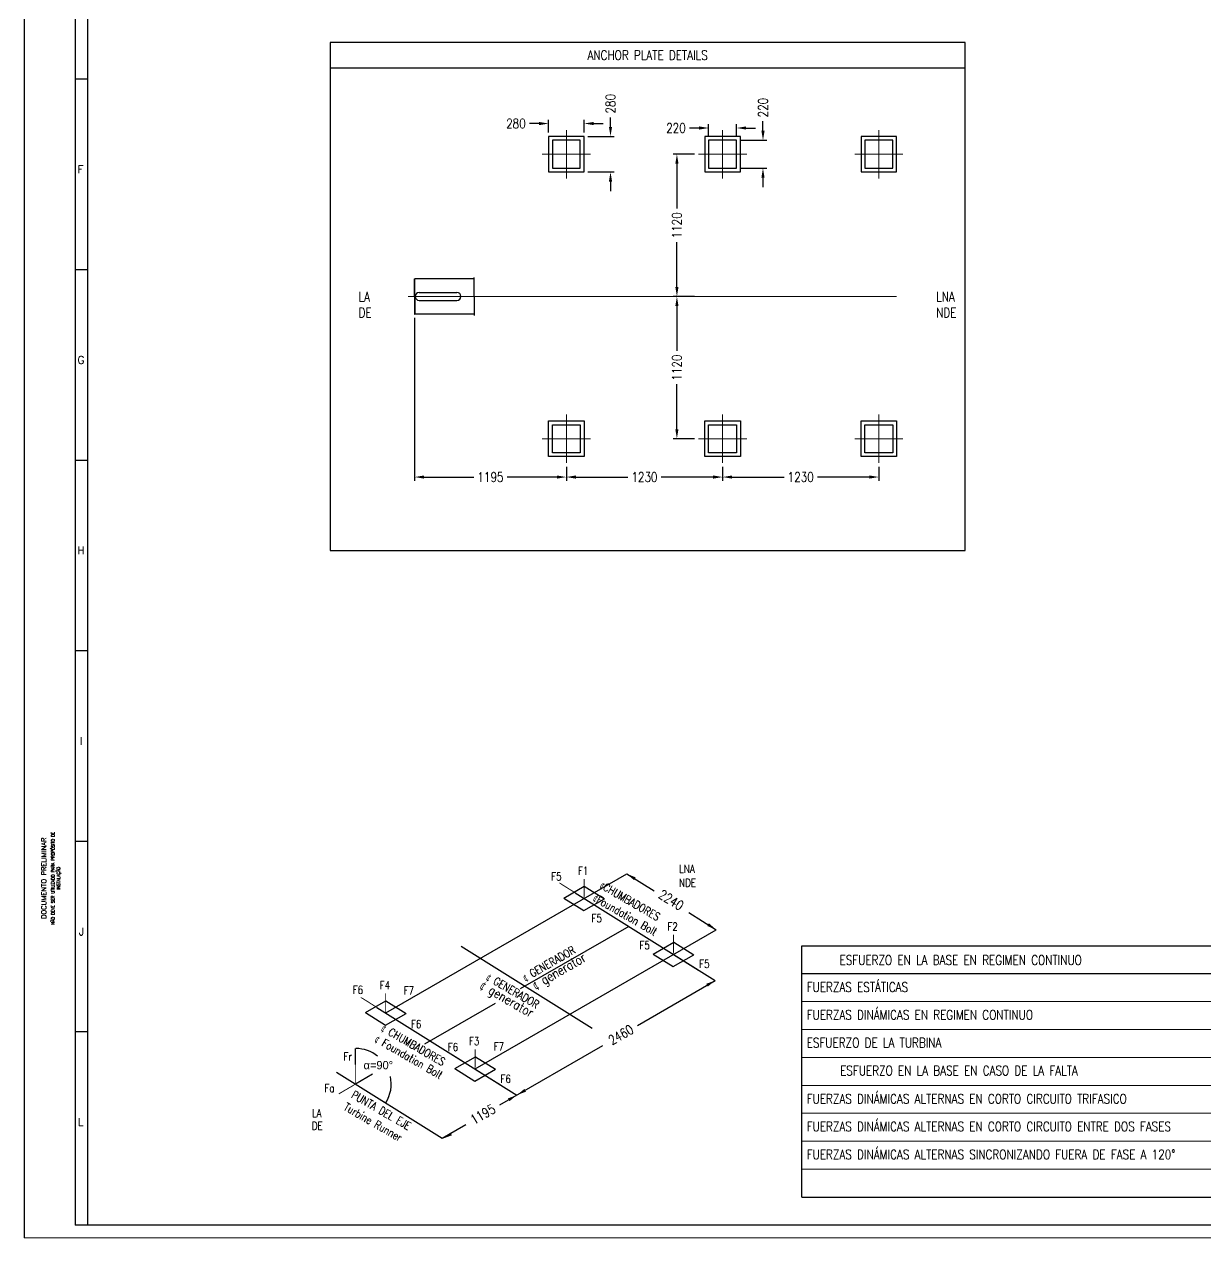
# Model space of a CAD drawing. Extents: x -25778 to -31, y 280 to 17100.
# Drawn here: x -23811 to -14510, y 280 to 9834 of the extents above; entities that cross this region are included whole.
import ezdxf
from ezdxf.lldxf.tags import DXFTag

# ---------------------------------------------------------------- set-up
doc = ezdxf.new("R2010")
doc.units = 0
doc.header["$LTSCALE"] = 20
doc.header["$MEASUREMENT"] = 0
doc.header["$PDSIZE"] = -5
for name, color, linetype, lineweight in [('CARIMBO', 7, 'Continuous', 20), ('CENTRO', 7, 'CENTRO10', 13), ('CONTORNO', 3, 'Continuous', 30), ('COTA', 2, 'Continuous', 15)]:
    doc.layers.add(name, color=color, linetype=linetype, lineweight=lineweight)
for name, color, linetype in [('FINA', 7, 'Continuous'), ('LEGENDA', 3, 'Continuous'), ('TEXTO_FINO', 7, 'Continuous')]:
    doc.layers.add(name, color=color, linetype=linetype)
doc.styles.add('ROMAND', font='romand', dxfattribs={"width": 0.8, "height": 3})
doc.styles.add('ROMANS', font='romans.shx', dxfattribs={"width": 0.8, "height": 75})
doc.styles.add('ROMANT', font='romant.shx', dxfattribs={"height": 3})
tags = doc.linetypes.add('CENTRO10', pattern=[16.8, 10, -3, 0.8, -3]).pattern_tags.tags
tags[10:11] = [DXFTag(74, 4), DXFTag(75, 0), DXFTag(340, '0'), DXFTag(46, 1.0), DXFTag(50, 0.0), DXFTag(44, 0.0), DXFTag(45, 0.0)]
tags[8:9] = [DXFTag(74, 4), DXFTag(75, 0), DXFTag(340, '0'), DXFTag(46, 1.0), DXFTag(50, 0.0), DXFTag(44, 0.0), DXFTag(45, 0.0)]
tags[6:7] = [DXFTag(74, 4), DXFTag(75, 0), DXFTag(340, '0'), DXFTag(46, 1.0), DXFTag(50, 0.0), DXFTag(44, 0.0), DXFTag(45, 0.0)]
tags[4:5] = [DXFTag(74, 4), DXFTag(75, 0), DXFTag(340, '0'), DXFTag(46, 1.0), DXFTag(50, 0.0), DXFTag(44, 0.0), DXFTag(45, 0.0)]
doc.dimstyles.get("Standard").update_dxf_attribs({"dimscale": 30, "dimtxt": 75, "dimasz": 2.5, "dimexe": 1, "dimexo": 1, "dimgap": 1, "dimtad": 0, "dimrnd": 0.1, "dimdsep": 46, "dimtxsty": 'ROMANS', "dimcen": 0, "dimclrd": 256, "dimclre": 256, "dimclrt": 256, "dimadec": 0, "dimazin": 0, "dimtp": 0.1, "dimtm": 0.1, "dimtfac": 0.5, "dimtdec": 3, "dimtofl": 0, "dimtmove": 0, "dimatfit": 0, "dimfxl": 0, "dimtolj": 1, "dimarcsym": 0})

# ---------------------------------------------------------------- blocks, each defined once
blk = doc.blocks.new('FORMATOWEGA0PMS')
at = {"layer": 'LEGENDA'}
for p, q in [((-1189, 841), (-1189, 0)), ((-1189, 841), (-1189, 0)), ((-1189, 841), (-1189, 0)), ((-1189, 841), (-1189, 0)), ((-1189, 841), (-1189, 0)), ((-1169, 831), (-1169, 5)), ((-1169, 831), (-1169, 5)), ((-1169, 831), (-1169, 5)), ((-1169, 831), (-1169, 5)), ((-1169, 831), (-1169, 5)), ((-1164, 456), (-1169, 456)), ((-1164, 456), (-1169, 456)), ((-1164, 456), (-1169, 456)), ((-1164, 456), (-1169, 456)), ((-1164, 456), (-1169, 456)), ((-1164, 381), (-1169, 381)), ((-1164, 381), (-1169, 381)), ((-1164, 381), (-1169, 381)), ((-1164, 381), (-1169, 381)), ((-1164, 381), (-1169, 381)), ((-1164, 306), (-1169, 306)), ((-1164, 306), (-1169, 306)), ((-1164, 306), (-1169, 306)), ((-1164, 306), (-1169, 306)), ((-1164, 306), (-1169, 306)), ((-1164, 231), (-1169, 231)), ((-1164, 231), (-1169, 231)), ((-1164, 231), (-1169, 231)), ((-1164, 231), (-1169, 231)), ((-1164, 231), (-1169, 231)), ((-1164, 156), (-1169, 156)), ((-1164, 156), (-1169, 156)), ((-1164, 156), (-1169, 156)), ((-1164, 156), (-1169, 156)), ((-1164, 156), (-1169, 156)), ((-1164, 81), (-1169, 81)), ((-1164, 81), (-1169, 81)), ((-1164, 81), (-1169, 81)), ((-1164, 81), (-1169, 81)), ((-1164, 81), (-1169, 81)), ((-1164, 5), (-1169, 5)), ((-1164, 5), (-1169, 5)), ((-1164, 5), (-1169, 5)), ((-1164, 5), (-1169, 5)), ((-1164, 5), (-1169, 5))]:
    blk.add_line(p, q, dxfattribs=at)
at = {"layer": 'LEGENDA', "color": 6}
for p, q in [((-1164, 5), (-1164, 831)), ((-1164, 5), (-1164, 831)), ((-1164, 5), (-1164, 831)), ((-1164, 5), (-1164, 831)), ((-1164, 5), (-1164, 831)), ((-185, 5), (-1164, 5)), ((-185, 5), (-1164, 5)), ((-185, 5), (-1164, 5)), ((-185, 5), (-1164, 5)), ((-185, 5), (-1164, 5))]:
    blk.add_line(p, q, dxfattribs=at)
at = {"layer": 'LEGENDA', "lineweight": 0}
blk.add_line((-1189, 0), (0, 0), dxfattribs=at)
blk.add_line((-1189, 0), (0, 0), dxfattribs=at)
blk.add_line((-1189, 0), (0, 0), dxfattribs=at)
blk.add_line((-1189, 0), (0, 0), dxfattribs=at)
blk.add_line((-1189, 0), (0, 0), dxfattribs=at)
at = {"layer": 'TEXTO_FINO', "style": 'ROMANS'}
for s, p in [('F', (-1167.99, 419.03)), ('G', (-1168.01, 344.03)), ('H', (-1168.07, 269.04)), ('I', (-1167.07, 194.02)), ('J', (-1167.5, 119.03)), ('L', (-1167.93, 44.1))]:
    blk.add_text(s, height=3, dxfattribs=at).set_placement(p)
blk = doc.blocks.new('*D75')
at = {"linetype": 'ByBlock'}
for p, q in [((-19164.8, 7247.6), (-19164.8, 7322.6)), ((-19342.3, 7172.6), (-19134.8, 7172.6)), ((-19342.3, 6892.6), (-19134.8, 6892.6)), ((-19164.8, 6817.6), (-19164.8, 6742.6))]:
    blk.add_line(p, q, dxfattribs=at)
for points in [[(-19177.3, 7247.6), (-19152.3, 7247.6), (-19164.8, 7172.6)], [(-19177.3, 6817.6), (-19152.3, 6817.6), (-19164.8, 6892.6)]]:
    blk.add_solid(points, dxfattribs=at)
at = {"layer": 'DEFPOINTS', "color": 0, "linetype": 'ByBlock'}
for p in [(-19372.3, 7172.6), (-19164.8, 7172.6), (-19372.3, 6892.6)]:
    blk.add_point(p, dxfattribs=at)
at = {"linetype": 'ByBlock', "insert": (-19164.8, 7429.7), "char_height": 75, "attachment_point": 5, "rotation": 90, "style": 'ROMANS'}
blk.add_mtext('\\A1;280', dxfattribs=at)
blk = doc.blocks.new('*D76')
at = {"linetype": 'ByBlock'}
for p, q in [((-19727.3, 7274), (-19802.3, 7274)), ((-19652.3, 7202.6), (-19652.3, 7304)), ((-19372.3, 7202.6), (-19372.3, 7304)), ((-19297.3, 7274), (-19222.3, 7274))]:
    blk.add_line(p, q, dxfattribs=at)
for points in [[(-19727.3, 7286.5), (-19727.3, 7261.5), (-19652.3, 7274)], [(-19297.3, 7286.5), (-19297.3, 7261.5), (-19372.3, 7274)]]:
    blk.add_solid(points, dxfattribs=at)
at = {"layer": 'DEFPOINTS', "color": 0, "linetype": 'ByBlock'}
for p in [(-19652.3, 7274), (-19652.3, 7172.6), (-19372.3, 7172.6)]:
    blk.add_point(p, dxfattribs=at)
at = {"linetype": 'ByBlock', "insert": (-19909.5, 7274), "char_height": 75, "attachment_point": 5, "style": 'ROMANS'}
blk.add_mtext('\\A1;280', dxfattribs=at)
blk = doc.blocks.new('*D77')
at = {"linetype": 'ByBlock'}
for p, q in [((-18392.3, 7172.6), (-18392.3, 7268.9)), ((-18172.3, 7172.6), (-18172.3, 7268.9)), ((-18467.3, 7238.9), (-18542.3, 7238.9)), ((-18097.3, 7238.9), (-18022.3, 7238.9))]:
    blk.add_line(p, q, dxfattribs=at)
for points in [[(-18467.3, 7251.4), (-18467.3, 7226.4), (-18392.3, 7238.9)], [(-18097.3, 7251.4), (-18097.3, 7226.4), (-18172.3, 7238.9)]]:
    blk.add_solid(points, dxfattribs=at)
at = {"layer": 'DEFPOINTS', "color": 0, "linetype": 'ByBlock'}
for p in [(-18392.3, 7238.9), (-18392.3, 7142.6), (-18172.3, 7142.6)]:
    blk.add_point(p, dxfattribs=at)
at = {"linetype": 'ByBlock', "insert": (-18649.5, 7238.9), "char_height": 75, "attachment_point": 5, "style": 'ROMANS'}
blk.add_mtext('\\A1;220', dxfattribs=at)
blk = doc.blocks.new('*D78')
at = {"linetype": 'ByBlock'}
for p, q in [((-17964.3, 7217.6), (-17964.3, 7292.6)), ((-18142.3, 7142.6), (-17934.3, 7142.6)), ((-18142.3, 6922.6), (-17934.3, 6922.6)), ((-17964.3, 6847.6), (-17964.3, 6772.6))]:
    blk.add_line(p, q, dxfattribs=at)
for points in [[(-17976.8, 7217.6), (-17951.8, 7217.6), (-17964.3, 7142.6)], [(-17976.8, 6847.6), (-17951.8, 6847.6), (-17964.3, 6922.6)]]:
    blk.add_solid(points, dxfattribs=at)
at = {"layer": 'DEFPOINTS', "color": 0, "linetype": 'ByBlock'}
for p in [(-18172.3, 7142.6), (-17964.3, 7142.6), (-18172.3, 6922.6)]:
    blk.add_point(p, dxfattribs=at)
at = {"linetype": 'ByBlock', "insert": (-17964.3, 7399.7), "char_height": 75, "attachment_point": 5, "rotation": 90, "style": 'ROMANS'}
blk.add_mtext('\\A1;220', dxfattribs=at)
blk = doc.blocks.new('*D79')
at = {"linetype": 'ByBlock'}
for p, q in [((-18502.3, 7032.6), (-18672.1, 7032.6)), ((-18642.1, 6957.6), (-18642.1, 6604)), ((-18642.1, 5987.6), (-18642.1, 6341.1)), ((-18502.3, 5912.6), (-18672.1, 5912.6))]:
    blk.add_line(p, q, dxfattribs=at)
for points in [[(-18654.6, 6957.6), (-18629.6, 6957.6), (-18642.1, 7032.6)], [(-18654.6, 5987.6), (-18629.6, 5987.6), (-18642.1, 5912.6)]]:
    blk.add_solid(points, dxfattribs=at)
at = {"layer": 'DEFPOINTS', "color": 0, "linetype": 'ByBlock'}
for p in [(-18472.3, 7032.6), (-18642.1, 5912.6), (-18472.3, 5912.6)]:
    blk.add_point(p, dxfattribs=at)
at = {"linetype": 'ByBlock', "insert": (-18642.1, 6472.6), "char_height": 75, "attachment_point": 5, "rotation": 90, "style": 'ROMANS'}
blk.add_mtext('\\A1;1120', dxfattribs=at)
blk = doc.blocks.new('*D80')
at = {"linetype": 'ByBlock'}
for p, q in [((-18533.3, 7690.8), (-18703.1, 7690.8)), ((-18673.1, 7615.8), (-18673.1, 7262.2)), ((-18673.1, 6645.8), (-18673.1, 6999.3)), ((-18533.3, 6570.8), (-18703.1, 6570.8))]:
    blk.add_line(p, q, dxfattribs=at)
for points in [[(-18685.6, 7615.8), (-18660.6, 7615.8), (-18673.1, 7690.8)], [(-18685.6, 6645.8), (-18660.6, 6645.8), (-18673.1, 6570.8)]]:
    blk.add_solid(points, dxfattribs=at)
at = {"layer": 'DEFPOINTS', "color": 0, "linetype": 'ByBlock'}
for p in [(-18503.3, 7690.8), (-18673.1, 6570.8), (-18503.3, 6570.8)]:
    blk.add_point(p, dxfattribs=at)
at = {"linetype": 'ByBlock', "insert": (-18673.1, 7130.8), "char_height": 75, "attachment_point": 5, "rotation": 90, "style": 'ROMANS'}
blk.add_mtext('\\A1;1120', dxfattribs=at)
blk = doc.blocks.new('*D81')
at = {"linetype": 'ByBlock'}
for p, q in [((-19512.3, 4572.6), (-19512.3, 4460.9)), ((-19437.3, 4490.9), (-19028.8, 4490.9)), ((-18357.3, 4490.9), (-18765.9, 4490.9)), ((-18282.3, 4572.6), (-18282.3, 4460.9))]:
    blk.add_line(p, q, dxfattribs=at)
for points in [[(-19437.3, 4503.4), (-19437.3, 4478.4), (-19512.3, 4490.9)], [(-18357.3, 4503.4), (-18357.3, 4478.4), (-18282.3, 4490.9)]]:
    blk.add_solid(points, dxfattribs=at)
at = {"layer": 'DEFPOINTS', "color": 0, "linetype": 'ByBlock'}
for p in [(-19512.3, 4602.6), (-18282.3, 4602.6), (-18282.3, 4490.9)]:
    blk.add_point(p, dxfattribs=at)
at = {"linetype": 'ByBlock', "insert": (-18897.3, 4490.9), "char_height": 75, "attachment_point": 5, "style": 'ROMANS'}
blk.add_mtext('\\A1;1230', dxfattribs=at)
blk = doc.blocks.new('*D82')
at = {"linetype": 'ByBlock'}
for p, q in [((-18313.3, 6350.8), (-18313.3, 6239.1)), ((-17083.3, 6350.8), (-17083.3, 6239.1)), ((-18238.3, 6269.1), (-17829.8, 6269.1)), ((-17158.3, 6269.1), (-17566.9, 6269.1))]:
    blk.add_line(p, q, dxfattribs=at)
for points in [[(-18238.3, 6281.6), (-18238.3, 6256.6), (-18313.3, 6269.1)], [(-17158.3, 6281.6), (-17158.3, 6256.6), (-17083.3, 6269.1)]]:
    blk.add_solid(points, dxfattribs=at)
at = {"layer": 'DEFPOINTS', "color": 0, "linetype": 'ByBlock'}
for p in [(-18313.3, 6380.8), (-17083.3, 6380.8), (-17083.3, 6269.1)]:
    blk.add_point(p, dxfattribs=at)
at = {"linetype": 'ByBlock', "insert": (-17698.3, 6269.1), "char_height": 75, "attachment_point": 5, "style": 'ROMANS'}
blk.add_mtext('\\A1;1230', dxfattribs=at)
blk = doc.blocks.new('*D83')
at = {"linetype": 'ByBlock'}
for p, q in [((-20707.3, 7242.4), (-20707.3, 5958.8)), ((-19512.3, 6070.4), (-19512.3, 5958.8)), ((-20632.3, 5988.8), (-20241.3, 5988.8)), ((-19587.3, 5988.8), (-19978.4, 5988.8))]:
    blk.add_line(p, q, dxfattribs=at)
for points in [[(-20632.3, 6001.3), (-20632.3, 5976.3), (-20707.3, 5988.8)], [(-19587.3, 6001.3), (-19587.3, 5976.3), (-19512.3, 5988.8)]]:
    blk.add_solid(points, dxfattribs=at)
at = {"layer": 'DEFPOINTS', "color": 0, "linetype": 'ByBlock'}
for p in [(-20707.3, 7272.4), (-19512.3, 6100.4), (-19512.3, 5988.8)]:
    blk.add_point(p, dxfattribs=at)
at = {"linetype": 'ByBlock', "insert": (-20109.8, 5988.8), "char_height": 75, "attachment_point": 5, "style": 'ROMANS'}
blk.add_mtext('\\A1;1195', dxfattribs=at)
blk = doc.blocks.new('CARIMBO_VENDAS')
at = {"color": 8, "flags": 1}
blk.add_attdef('CARIMBO', (1, 1), '', height=1.5, dxfattribs=at)
at = {"layer": 'TEXTO_FINO', "attachment_point": 2}
for s, insert, char_height, width, style in [('NÃO DEVE SER UTILIZADO PARA PROPÓSITO DE INSTALAÇÃO', (40, 7), 2, 65, 'ROMANS'), ('DOCUMENTO PRELIMINAR                               ', (40, 13), 3, 90, 'ROMANT')]:
    blk.add_mtext(s, dxfattribs=dict(at, insert=insert, char_height=char_height, width=width, style=style))

msp = doc.modelspace()

# ---------------------------------------------------------------- linework, layer by layer
for p, q in [((-20965.781, 2050.153, 0.11), (-19067.748, 3145.982, 0.11)), ((-19067.748, 3145.982, 0.11), (-18851.758, 3010.806, 0.11)), ((-19563.556, 2954.743, 0.11), (-19402.199, 3047.902, 0.11)), ((-19473.006, 2995.145, 0.11), (-18371.264, 2305.622, 0.11)), ((-19402.199, 3047.902, 0.11), (-19244.261, 2949.057, 0.11)), ((-19563.556, 2954.743, 0.11), (-19405.618, 2855.898, 0.11)), ((-19405.618, 2855.898, 0.11), (-19244.261, 2949.057, 0.11)), ((-18579.283, 2840.278, 0.11), (-18364.207, 2705.673, 0.11)), ((-20261.816, 1609.246, 0.11), (-18364.207, 2705.673, 0.11)), ((-18859.292, 2513.317, 0.11), (-18697.935, 2606.476, 0.11)), ((-18697.935, 2606.476, 0.11), (-18539.997, 2507.631, 0.11)), ((-18859.292, 2513.317, 0.11), (-18701.354, 2414.472, 0.11)), ((-18701.354, 2414.472, 0.11), (-18539.997, 2507.631, 0.11)), ((-18699.644, 2510.474, 0.11), (-18501.719, 2386.255, 0.11)), ((-18983.2, 1952.05, 0.11), (-18371.264, 2305.622, 0.11)), ((-21124.853, 2052.635, 0.11), (-20963.496, 2145.795, 0.11)), ((-20963.496, 2145.795, 0.11), (-20805.558, 2046.949, 0.11)), ((-21124.853, 2052.635, 0.11), (-20966.915, 1953.79, 0.11)), ((-21034.879, 2093.397, 0.11), (-19932.561, 1403.515, 0.11)), ((-20966.915, 1953.79, 0.11), (-20805.558, 2046.949, 0.11)), ((-20067.095, 1325.782, 0.11), (-19255.342, 1794.808, 0.11)), ((-20421.188, 1612.248, 0.11), (-20259.831, 1705.408, 0.11)), ((-20259.831, 1705.408, 0.11), (-20101.893, 1606.563, 0.11)), ((-20421.188, 1612.248, 0.11), (-20263.25, 1513.403, 0.11)), ((-20263.25, 1513.403, 0.11), (-20101.893, 1606.563, 0.11)), ((-20261.517, 1608.727, 0.11), (-20063.039, 1484.826, 0.11)), ((-20520.625, 1063.735, 0.11), (-20334.032, 1171.547, 0.11))]:
    msp.add_line(p, q)
at = {"ltscale": 10}
for p, q in [((-19052.076, 2731.707, 0.11), (-19905.673, 2238.882, 0.11)), ((-20370.387, 2574.679, 0.11), (-19340.617, 1930.2, 0.11)), ((-20104.291, 2124.21, 0.11), (-20660.321, 1803.186, 0.11)), ((-21353.188, 1584.792, 0.11), (-20520.625, 1063.735, 0.11)), ((-21068.199, 1567.697, 0.11), (-21202.23, 1490.315, 0.11))]:
    msp.add_line(p, q, dxfattribs=at)
at = {"color": 0, "linetype": 'ByBlock'}
for p, q in [((-21202.23, 1644.693, 0.11), (-21202.23, 1771.196, 0.11)), ((-21008.806, 1369.261, 0.11), (-20964.133, 1341.303, 0.11))]:
    msp.add_line(p, q, dxfattribs=at)
at = {"elevation": 0.11}
for points in [[(-19602.986, 3076.84, 0, 36.28, 0), (-19541.553, 3038.228, 7.256, 7.256, 0), (-19473.006, 2995.145, 7.256, 7.256, 0)], [(-19403.908, 2951.9, 0, 36.28, 0), (-19403.908, 3024.459, 7.256, 7.256, 0), (-19403.908, 3105.421, 7.256, 7.256, 0)], [(-19204.831, 2826.96, 0, 36.28, 0), (-19266.264, 2865.572, 7.256, 7.256, 0), (-19334.811, 2908.655, 7.256, 7.256, 0)], [(-18700.244, 2511.513, 0, 36.28, 0), (-18700.244, 2584.073, 7.256, 7.256, 0), (-18700.244, 2665.034, 7.256, 7.256, 0)], [(-18899.321, 2636.453, 0, 36.28, 0), (-18837.888, 2597.841, 7.256, 7.256, 0), (-18769.342, 2554.758, 7.256, 7.256, 0)], [(-18501.719, 2386.255, 0, 36.28, 0), (-18563.152, 2424.867, 7.256, 7.256, 0), (-18631.698, 2467.95, 7.256, 7.256, 0)], [(-20965.781, 2050.153, 0, 36.28, 0), (-20965.781, 2122.712, 7.256, 7.256, 0), (-20965.781, 2203.674, 7.256, 7.256, 0)], [(-21164.858, 2175.093, 0, 36.28, 0), (-21103.425, 2136.48, 7.256, 7.256, 0), (-21034.879, 2093.397, 7.256, 7.256, 0)], [(-20762.627, 2168.347, 0, 36.28, 0), (-20825.28, 2131.747, 7.256, 7.256, 0), (-20895.187, 2090.91, 7.256, 7.256, 0)], [(-20766.704, 1925.213, 0, 36.28, 0), (-20828.137, 1963.825, 7.256, 7.256, 0), (-20896.683, 2006.908, 7.256, 7.256, 0)], [(-20461.193, 1734.706, 0, 36.28, 0), (-20399.761, 1696.094, 7.256, 7.256, 0), (-20331.214, 1653.011, 7.256, 7.256, 0)], [(-20262.116, 1609.766, 0, 36.28, 0), (-20262.116, 1682.325, 7.256, 7.256, 0), (-20262.116, 1763.287, 7.256, 7.256, 0)], [(-20058.413, 1727.616, 0, 36.28, 0), (-20121.065, 1691.017, 7.256, 7.256, 0), (-20190.973, 1650.179, 7.256, 7.256, 0)], [(-21202.23, 1490.315, 0, 36.28, 0), (-21202.23, 1562.875, 7.256, 7.256, 0), (-21202.23, 1643.836, 7.256, 7.256, 0)], [(-20063.039, 1484.826, 0, 36.28, 0), (-20124.472, 1523.438, 7.256, 7.256, 0), (-20193.018, 1566.521, 7.256, 7.256, 0)], [(-21202.23, 1490.315, 0, 36.28, 0), (-21264.882, 1453.716, 7.256, 7.256, 0), (-21334.79, 1412.878, 7.256, 7.256, 0)]]:
    msp.add_lwpolyline(points, format="xyseb", dxfattribs=at)
at = {"color": 0, "linetype": 'ByBlock'}
for start, end in [(51.903421, 89.561548), (328.398169, 12.299868)]:
    msp.add_arc((-21202.23, 1490.315, 0.11), 280.024, start, end, dxfattribs=at)
for points in [[(-18997.537, 3116.788, 0.11), (-19010.801, 3095.595, 0.11), (-19067.748, 3145.982, 0.11)], [(-18421.154, 2756.061, 0.11), (-18434.418, 2734.868, 0.11), (-18364.207, 2705.673, 0.11)], [(-18442.493, 2279.009, 0.11), (-18430.012, 2257.347, 0.11), (-18371.264, 2305.622, 0.11)], [(-21200.088, 1769.974, 0.11), (-21200.085, 1770.688, 0.11), (-21202.23, 1770.339, 0.11)], [(-19873.814, 1451.791, 0.11), (-19861.332, 1430.128, 0.11), (-19932.561, 1403.515, 0.11)], [(-20963.427, 1343.391, 0.11), (-20964.034, 1343.767, 0.11), (-20964.86, 1341.758, 0.11)], [(-20003.79, 1376.902, 0.11), (-19991.309, 1355.239, 0.11), (-19932.561, 1403.515, 0.11)], [(-20456.665, 1108.748, 0.11), (-20444.183, 1087.086, 0.11), (-20515.412, 1060.472, 0.11)]]:
    msp.add_solid(points, dxfattribs=at)
at = {"layer": 'CENTRO'}
for p, q in [((-19543.323, 9000.753, 0.11), (-19543.323, 8620.753, 0.11)), ((-18313.323, 9000.753, 0.11), (-18313.323, 8620.753, 0.11)), ((-17083.323, 9000.753, 0.11), (-17083.323, 8620.753, 0.11)), ((-19733.323, 8810.753, 0.11), (-19353.323, 8810.753, 0.11)), ((-18503.323, 8810.753, 0.11), (-18123.323, 8810.753, 0.11)), ((-17273.323, 8810.753, 0.11), (-16893.323, 8810.753, 0.11)), ((-16943.323, 7690.753, 0.11), (-20788.322, 7690.753, 0.11)), ((-19543.323, 6380.753, 0.11), (-19543.323, 6760.753, 0.11)), ((-18313.323, 6380.753, 0.11), (-18313.323, 6760.753, 0.11)), ((-17083.323, 6380.753, 0.11), (-17083.323, 6760.753, 0.11)), ((-19733.323, 6570.753, 0.11), (-19353.323, 6570.753, 0.11)), ((-18503.323, 6570.753, 0.11), (-18123.323, 6570.753, 0.11)), ((-17273.323, 6570.753, 0.11), (-16893.323, 6570.753, 0.11))]:
    msp.add_line(p, q, dxfattribs=at)
at = {"layer": 'CONTORNO'}
for p, q in [((-20268.322, 7690.753, 0.11), (-20268.322, 7840.753, 0.11)), ((-20268.322, 7840.753, 0.11), (-20268.322, 7840.753, 0.11)), ((-20738.322, 7828.753, 0.11), (-20736.322, 7830.753, 0.11)), ((-20738.322, 7828.753, 0.11), (-20736.322, 7830.753, 0.11)), ((-20738.322, 7690.753, 0.11), (-20738.322, 7828.753, 0.11)), ((-20738.322, 7690.753, 0.11), (-20738.322, 7828.753, 0.11)), ((-20268.322, 7830.753, 0.11), (-20736.322, 7830.753, 0.11)), ((-20736.322, 7690.753, 0.11), (-20736.322, 7830.753, 0.11)), ((-20736.322, 7690.753, 0.11), (-20736.322, 7830.753, 0.11)), ((-20738.322, 7690.753, 0.11), (-20738.322, 7552.753, 0.11)), ((-20738.322, 7690.753, 0.11), (-20738.322, 7552.753, 0.11)), ((-20736.322, 7690.753, 0.11), (-20736.322, 7550.753, 0.11)), ((-20736.322, 7690.753, 0.11), (-20736.322, 7550.753, 0.11)), ((-20701.822, 7722.253, 0.11), (-20404.822, 7722.253, 0.11)), ((-20701.822, 7659.253, 0.11), (-20404.822, 7659.253, 0.11)), ((-20268.322, 7690.753, 0.11), (-20268.322, 7540.753, 0.11)), ((-20738.322, 7552.753, 0.11), (-20736.322, 7550.753, 0.11)), ((-20738.322, 7552.753, 0.11), (-20736.322, 7550.753, 0.11)), ((-20268.322, 7550.753, 0.11), (-20736.322, 7550.753, 0.11)), ((-17688.976, 2579.488), (-7022.747, 2579.488)), ((-17688.976, 600.245), (-17688.976, 2579.488)), ((-17688.976, 2359.572), (-7022.747, 2359.572)), ((-17688.976, 600.245), (-7022.747, 600.245))]:
    msp.add_line(p, q, dxfattribs=at)
at = {"layer": 'CONTORNO', "elevation": 0.11}
for points in [[(-19653.323, 8700.753), (-19433.323, 8700.753), (-19433.323, 8920.753), (-19653.323, 8920.753)], [(-18423.323, 8700.753), (-18203.323, 8700.753), (-18203.323, 8920.753), (-18423.323, 8920.753)], [(-17193.323, 8700.753), (-16973.323, 8700.753), (-16973.323, 8920.753), (-17193.323, 8920.753)], [(-19653.323, 6680.753), (-19433.323, 6680.753), (-19433.323, 6460.753), (-19653.323, 6460.753)], [(-18423.323, 6680.753), (-18203.323, 6680.753), (-18203.323, 6460.753), (-18423.323, 6460.753)], [(-17193.323, 6680.753), (-16973.323, 6680.753), (-16973.323, 6460.753), (-17193.323, 6460.753)]]:
    msp.add_lwpolyline(points, close=True, dxfattribs=at)
at = {"layer": 'CONTORNO'}
for centre, start, end in [((-20701.822, 7690.753, 0.11), 90, 180), ((-20701.822, 7690.753, 0.11), 180, 270), ((-20404.822, 7690.753, 0.11), 0, 90), ((-20404.822, 7690.753, 0.11), 270, 0)]:
    msp.add_arc(centre, 31.5, start, end, dxfattribs=at)
at = {"layer": 'COTA'}
for p, q in [((-17688.976, 2139.656), (-8589.912, 2139.656)), ((-17688.976, 1919.74), (-8589.912, 1919.74)), ((-17688.976, 1699.824), (-8589.912, 1699.824)), ((-17688.976, 1479.908), (-8589.912, 1479.908)), ((-17688.976, 1259.993), (-8589.912, 1259.993)), ((-17688.976, 1040.077), (-8589.912, 1040.077)), ((-17688.976, 820.161), (-8589.912, 820.161))]:
    msp.add_line(p, q, dxfattribs=at)
at = {"layer": 'DEFPOINTS', "color": 0, "linetype": 'ByBlock'}
for p in [(-18364.207, 2705.673, 0.11), (-20220.142, 2480.648, 0.11), (-19516.477, 2040.261, 0.11), (-21202.23, 1643.836, 0.11), (-21353.188, 1584.792, 0.11), (-21202.23, 1562.875, 0.11), (-20925.383, 1532.381, 0.11), (-20261.816, 1609.246, 0.11), (-21009.532, 1369.716, 0.11), (-19932.561, 1403.515, 0.11), (-20850.397, 1270.122, 0.11), (-20515.412, 1060.472, 0.11)]:
    msp.add_point(p, dxfattribs=at)
at = {"layer": 'FINA'}
msp.add_line((-21403.323, 9490.753, 0.11), (-16403.323, 9490.753, 0.11), dxfattribs=at)
at = {"layer": 'FINA', "elevation": 0.11}
for points in [[(-21403.323, 5690.753), (-16403.323, 5690.753), (-16403.323, 9690.753), (-21403.323, 9690.753)], [(-19683.323, 8670.753), (-19403.323, 8670.753), (-19403.323, 8950.753), (-19683.323, 8950.753)], [(-18453.323, 8670.753), (-18173.323, 8670.753), (-18173.323, 8950.753), (-18453.323, 8950.753)], [(-17223.323, 8670.753), (-16943.323, 8670.753), (-16943.323, 8950.753), (-17223.323, 8950.753)], [(-19683.323, 6710.753), (-19403.323, 6710.753), (-19403.323, 6430.753), (-19683.323, 6430.753)], [(-18453.323, 6710.753), (-18173.323, 6710.753), (-18173.323, 6430.753), (-18453.323, 6430.753)], [(-17223.323, 6710.753), (-16943.323, 6710.753), (-16943.323, 6430.753), (-17223.323, 6430.753)]]:
    msp.add_lwpolyline(points, close=True, dxfattribs=at)

# ---------------------------------------------------------------- block references
at = {"layer": 'CARIMBO', "xscale": 13, "yscale": 13, "zscale": 13, "rotation": 90}
msp.add_blockref('CARIMBO_VENDAS', (-23507.508, 2590.329), dxfattribs=at)
at = {"layer": 'LEGENDA', "xscale": 20, "yscale": 20, "zscale": 20}
msp.add_blockref('FORMATOWEGA0PMS', (-30.983, 280.329), dxfattribs=at)

# ---------------------------------------------------------------- texts
at = {"style": 'ROMAND', "text_generation_flag": 6, "width": 0.8}
for s, height, rotation, p in [('F5', 62.9856, 180, (-19663.582, 3093.558, 0.11)), ('F1', 62.9856, 180, (-19451.84, 3138.368, 0.11)), ('LNA', 62.9856, 180, (-18655.202, 3154.182, 0.11)), ('¢CHUMBADORES', 62.9856, 150, (-19286.479, 3036.725, 0.11)), ('NDE', 62.9856, 180, (-18656.209, 3043.409, 0.11)), ('¢Foundation Bolt', 62.9856, 150, (-19339.126, 2937.162, 0.11)), ('F5', 62.9856, 180, (-19345.409, 2764.414, 0.11)), ('F2', 62.9856, 180, (-18748.175, 2697.982, 0.11)), ('F5', 62.9856, 180, (-18968.448, 2550.885, 0.11)), ('¢ GENERADOR', 62.9856, 210, (-19865.375, 2295.191, 0.11)), ('¢ generator', 75.58272, 210, (-19784.597, 2230.558, 0.11)), ('F5', 62.9856, 180, (-18497.292, 2404.686, 0.11)), ('F4', 62.9856, 180, (-21013.712, 2236.621, 0.11)), ('¢ GENERADOR', 62.9856, 150, (-20180.412, 2313.614, 0.11)), ('F6', 62.9856, 180, (-21225.455, 2200.335, 0.11)), ('F7', 62.9856, 180, (-20823.94, 2195.343, 0.11)), ('¢ generator', 75.58272, 150, (-20230.84, 2245.104, 0.11)), ('¢ CHUMBADORES', 62.9856, 150, (-21007.605, 1912.134, 0.11)), ('F6', 62.9856, 180, (-20766.541, 1930.858, 0.11)), ('¢ Foundation Bolt', 62.9856, 150, (-21057.734, 1826.664, 0.11)), ('F3', 62.9856, 180, (-20310.048, 1796.234, 0.11)), ('F7', 62.9856, 180, (-20115.461, 1754.613, 0.11)), ('Fr', 62.9856, 180, (-21297.574, 1676.784, 0.11)), ('F6', 62.9856, 180, (-20477.425, 1750.153, 0.11)), ('F6', 62.9856, 180, (-20062.877, 1498.995, 0.11)), ('Fa', 62.9856, 180, (-21448.34, 1426.993, 0.11)), ('PUNTA DEL EJE', 62.9856, 150, (-21243.465, 1387.151, 0.11)), ('Turbine Runner', 62.9856, 150, (-21302.154, 1291.108, 0.11)), ('LA', 62.9856, 180, (-21546.334, 1229.363, 0.11)), ('DE', 62.9856, 180, (-21547.756, 1129.872, 0.11))]:
    msp.add_text(s, height=height, rotation=rotation, dxfattribs=at).set_placement(p)
at = {"linetype": 'ByBlock', "char_height": 75.0037, "attachment_point": 5, "style": 'ROMANS'}
for s, insert, rotation in [('2240', (-18717.999, 2939.295, 0.11), 328), ('2460', (-19113.988, 1878.198, 0.11), 30), ('1195', (-20200.228, 1252.812, 0.11), 30)]:
    msp.add_mtext(s, dxfattribs=dict(at, insert=insert, rotation=rotation))
at = {"insert": (-21139.734, 1671.495, 0.11), "char_height": 65, "width": 375, "attachment_point": 1}
msp.add_mtext('\\Fgreekc.shx;a=90°', dxfattribs=at)
at = {"layer": 'CONTORNO', "style": 'ROMANS', "width": 0.8}
for s, p in [('ESFUERZO EN LA BASE EN REGIMEN CONTINUO', (-17392.547, 2429.108)), ('ESFUERZO EN LA BASE EN CASO DE LA FALTA', (-17387.958, 1558.309))]:
    msp.add_text(s, height=75.079, dxfattribs=at).set_placement(p)
at = {"layer": 'COTA', "style": 'ROMANS', "width": 0.8}
for s, p in [('FUERZAS ESTÁTICAS', (-17651.108, 2216.352)), ('FUERZAS DINÁMICAS EN REGIMEN CONTINUO', (-17651.108, 1998.141)), ('ESFUERZO DE LA TURBINA', (-17651.108, 1778.225)), ('FUERZAS DINÁMICAS ALTERNAS EN CORTO CIRCUITO TRIFASICO', (-17651.108, 1336.688)), ('FUERZAS DINÁMICAS ALTERNAS EN CORTO CIRCUITO ENTRE DOS FASES', (-17651.108, 1118.477)), ('FUERZAS DINÁMICAS ALTERNAS SINCRONIZANDO FUERA DE FASE A 120%%D', (-17651.108, 898.562))]:
    msp.add_text(s, height=75.079, dxfattribs=at).set_placement(p)
at = {"layer": 'COTA', "char_height": 75, "style": 'ROMANS'}
for s, insert, width, attachment_point in [('ANCHOR PLATE DETAILS', (-18903.323, 9590.753, 0.11), 2728.02, 5), ('LA\\PDE', (-21179.258, 7726.027, 0.11), 157.17, 1), ('LNA\\PNDE', (-16631.839, 7726.027, 0.11), 157.17, 1)]:
    msp.add_mtext(s, dxfattribs=dict(at, insert=insert, width=width, attachment_point=attachment_point))

# ---------------------------------------------------------------- dimensions: what is measured, and where the dimension line sits
at = {"layer": 'COTA'}
for base, p1, p2, picture, middle in [((-19195.784, 8950.753, 0.11), (-19403.323, 8670.753, 0.11), (-19403.323, 8950.753, 0.11), '*D75', (-19195.784, 9207.896, 0.11)), ((-17995.238, 8920.753, 0.11), (-18203.323, 8700.753, 0.11), (-18203.323, 8920.753, 0.11), '*D78', (-17995.238, 9177.896, 0.11)), ((-18673.105, 7690.753, 0.11), (-18503.323, 8810.753, 0.11), (-18503.323, 7690.753, 0.11), '*D79', (-18673.105, 8250.753, 0.11))]:
    dim = msp.add_linear_dim(base=base, p1=p1, p2=p2, angle=90, dimstyle='Standard', dxfattribs=at)
    dim.commit()
    dim.dimension.update_dxf_attribs({"geometry": picture, "text_midpoint": middle, "insert": (-30.983, 1778.203)})
for base, p1, p2, picture, middle, set_off in [((-19683.323, 9052.221, 0.11), (-19403.323, 8950.753, 0.11), (-19683.323, 8950.753, 0.11), '*D76', (-19940.466, 9052.221, 0.11), (-30.983, 1778.203)), ((-18423.323, 9017.083, 0.11), (-18203.323, 8920.753, 0.11), (-18423.323, 8920.753, 0.11), '*D77', (-18680.466, 9017.083, 0.11), (-30.983, 1778.203)), ((-19543.323, 6269.163, 0.11), (-20738.322, 7552.753, 0.11), (-19543.323, 6380.753, 0.11), '*D83', (-20140.823, 6269.163, 0.11), (-30.983, 280.329)), ((-18313.323, 6269.082, 0.11), (-19543.323, 6380.753, 0.11), (-18313.323, 6380.753, 0.11), '*D81', (-18928.323, 6269.082, 0.11), (-30.983, 1778.203))]:
    dim = msp.add_linear_dim(base=base, p1=p1, p2=p2, dimstyle='Standard', dxfattribs=at)
    dim.commit()
    dim.dimension.update_dxf_attribs({"geometry": picture, "text_midpoint": middle, "insert": set_off})
dim = msp.add_linear_dim(base=(-18673.105, 6570.753, 0.11), p1=(-18503.323, 7690.753, 0.11), p2=(-18503.323, 6570.753, 0.11), angle=90, dimstyle='Standard', dxfattribs=at)
dim.commit()
dim.dimension.update_dxf_attribs({"geometry": '*D80', "text_midpoint": (-18673.105, 7130.753, 0.11)})
dim = msp.add_linear_dim(base=(-17083.323, 6269.082, 0.11), p1=(-18313.323, 6380.753, 0.11), p2=(-17083.323, 6380.753, 0.11), dimstyle='Standard', dxfattribs=at)
dim.commit()
dim.dimension.update_dxf_attribs({"geometry": '*D82', "text_midpoint": (-17698.323, 6269.082, 0.11)})

doc.saveas('drawing.dxf')
